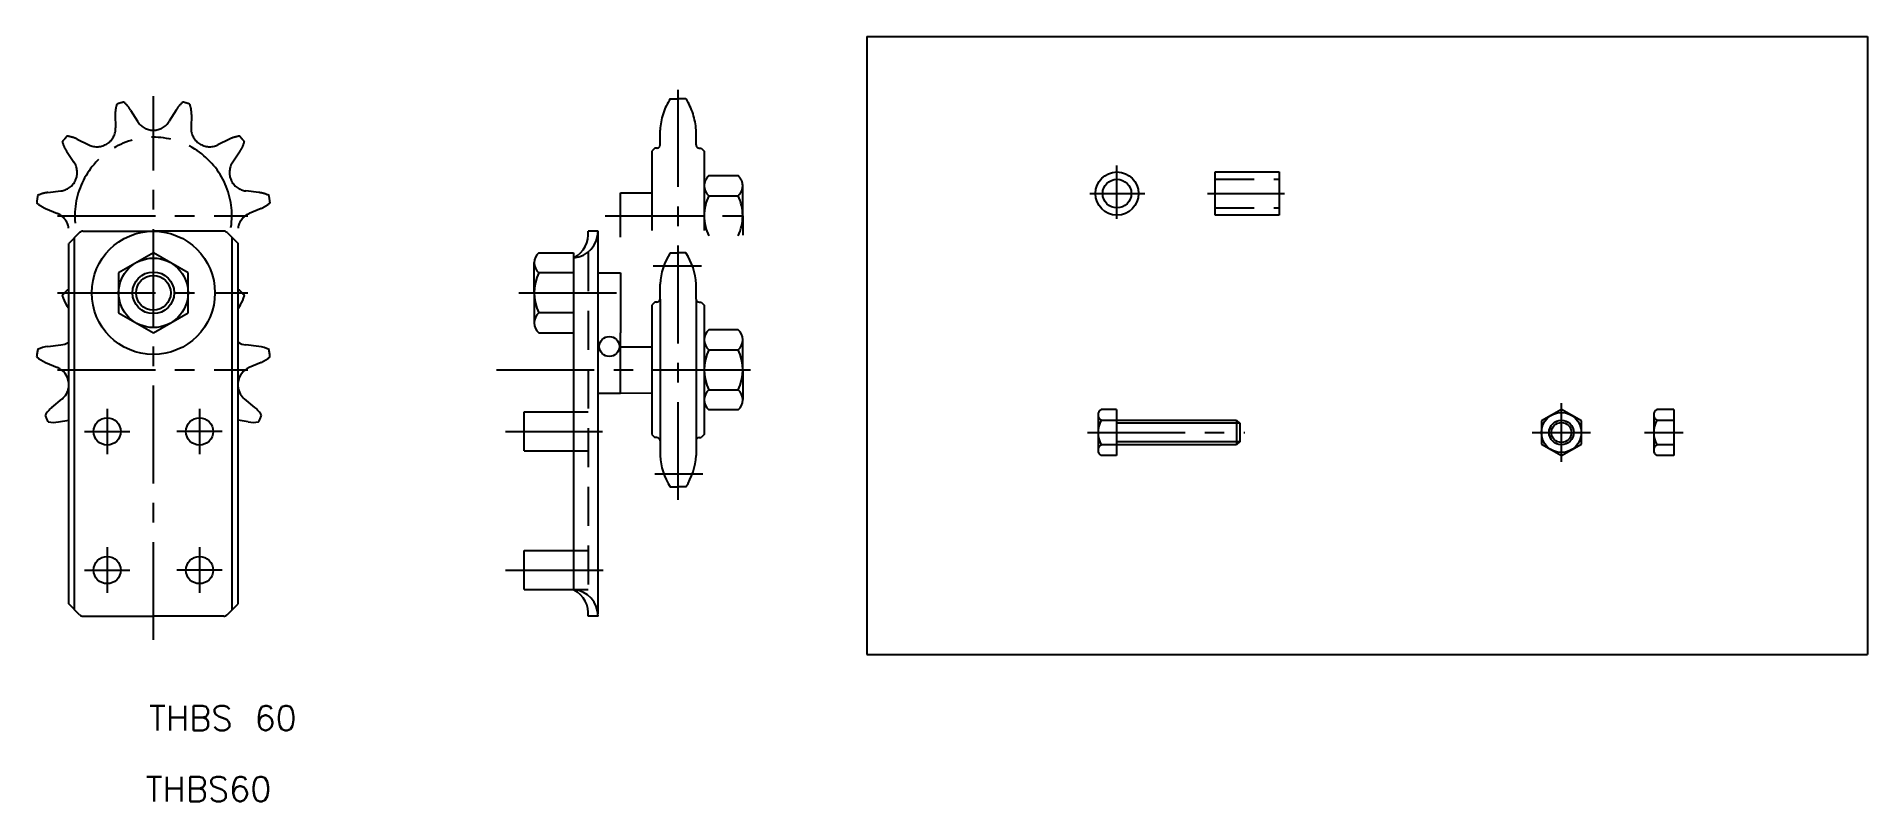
# Model space of a CAD drawing. Extents: x 468 to 1062, y 181 to 429.
import ezdxf
from ezdxf.enums import TextEntityAlignment as Align

# ---------------------------------------------------------------- set-up
doc = ezdxf.new("R2010")
doc.units = 0
for name, pattern in [('CENTER', [50.8, 31.75, -6.35, 6.35, -6.35]), ('DASHED', [19.05, 12.7, -6.35]), ('PHANTOM', [63.5, 31.75, -6.35, 6.35, -6.35, 6.35, -6.35])]:
    doc.linetypes.add(name, pattern=pattern)
doc.layers.get('0').update_dxf_attribs({"linetype": 'CONTINUOUS'})
doc.layers.add('CENTER', color=1, linetype='CENTER')
doc.styles.get("Standard").update_dxf_attribs({"font": 'txt.shx'})

msp = doc.modelspace()

# ---------------------------------------------------------------- linework, layer by layer
at = {"color": 7, "linetype": 'CONTINUOUS'}
for p, q in [((737.22, 429.07), (737.22, 228.52)), ((737.22, 429.07), (1062.22, 429.07)), ((1062.22, 429.07), (1062.22, 228.52)), ((850.36, 385.13), (871.16, 385.13)), ((850.36, 371.13), (850.36, 385.13)), ((871.16, 385.13), (871.16, 371.13)), ((871.16, 371.13), (850.36, 371.13)), ((481.49, 365.46), (477.93, 361.9)), ((479.84, 242.99), (479.84, 363.82)), ((482.55, 365.9), (505.43, 365.9)), ((528.3, 365.9), (505.43, 365.9)), ((529.37, 365.46), (532.93, 361.9)), ((531.01, 242.99), (531.01, 363.82)), ((649.88, 365.9), (646.68, 365.9)), ((649.88, 241.69), (649.88, 365.9)), ((477.93, 244.9), (477.93, 361.9)), ((505.43, 358.91), (494.16, 352.41)), ((516.69, 352.41), (505.43, 358.91)), ((532.93, 244.9), (532.93, 361.9)), ((630.64, 358.91), (641.88, 358.91)), ((641.88, 358.91), (641.88, 249.88)), ((673.33, 358.9), (675.88, 358.9)), ((678.43, 358.9), (675.88, 358.9)), ((494.16, 352.41), (494.16, 339.4)), ((516.69, 339.4), (516.69, 352.41)), ((629.17, 345.9), (629.17, 355.75)), ((641.88, 352.41), (630.64, 352.41)), ((649.88, 352.41), (657.23, 352.41)), ((649.88, 313.38), (649.88, 352.41)), ((657.23, 352.41), (657.23, 332.89)), ((629.17, 345.9), (629.17, 336.05)), ((670.03, 343.9), (670.03, 348.76)), ((681.73, 343.9), (681.73, 348.76)), ((477.25, 341.87), (477.93, 340.87)), ((494.16, 339.4), (505.43, 332.89)), ((505.43, 332.89), (516.69, 339.4)), ((533.6, 341.87), (532.93, 340.87)), ((641.88, 339.4), (630.64, 339.4)), ((668.38, 342.9), (667.38, 341.9)), ((667.38, 341.9), (667.38, 299.9)), ((669.03, 342.9), (668.38, 342.9)), ((670.03, 343.9), (670.03, 297.9)), ((681.73, 343.9), (681.73, 297.9)), ((682.73, 342.9), (683.38, 342.9)), ((683.38, 342.9), (684.38, 341.9)), ((684.38, 341.9), (684.38, 299.9)), ((695.41, 333.91), (685.85, 333.91)), ((471.13, 328.47), (475.37, 328.97)), ((539.72, 328.47), (535.48, 328.97)), ((630.64, 332.89), (641.88, 332.89)), ((657.23, 313.38), (657.23, 332.89)), ((657.23, 328.4), (667.38, 328.4)), ((685.85, 327.41), (695.41, 327.41)), ((696.88, 320.9), (696.88, 330.75)), ((470.38, 323.31), (474.32, 321.63)), ((540.47, 323.31), (536.53, 321.63)), ((696.88, 320.9), (696.88, 311.24)), ((472.48, 308.72), (475.78, 311.44)), ((538.37, 308.72), (535.07, 311.44)), ((649.88, 313.38), (657.23, 313.38)), ((657.23, 313.38), (667.38, 313.4)), ((685.85, 314.4), (695.41, 314.4)), ((696.88, 311.05), (696.88, 311.05)), ((474.65, 303.98), (477.93, 304.54)), ((536.2, 303.98), (532.93, 304.54)), ((695.41, 307.89), (685.85, 307.89)), ((812.32, 306.31), (812.32, 294.81)), ((818.32, 308.06), (813.33, 308.06)), ((813.33, 304.56), (857.32, 304.56)), ((818.32, 308.06), (818.32, 293.06)), ((857.32, 304.56), (858.32, 303.56)), ((857.32, 304.56), (857.32, 296.56)), ((858.32, 303.56), (858.32, 297.56)), ((962.82, 308.06), (956.32, 304.31)), ((956.32, 304.31), (956.32, 296.81)), ((969.31, 304.31), (962.82, 308.06)), ((969.31, 296.81), (969.31, 304.31)), ((992.83, 306.31), (992.83, 294.81)), ((999.33, 308.06), (993.84, 308.06)), ((993.84, 304.56), (999.33, 304.56)), ((999.33, 308.06), (999.33, 293.06)), ((667.38, 299.9), (668.38, 298.9)), ((669.03, 298.9), (668.38, 298.9)), ((670.03, 297.9), (670.03, 293.05)), ((681.73, 297.9), (681.73, 293.05)), ((682.73, 298.9), (683.38, 298.9)), ((684.38, 299.9), (683.38, 298.9)), ((858.32, 297.56), (857.32, 296.56)), ((857.32, 296.56), (813.33, 296.56)), ((818.32, 293.06), (813.33, 293.06)), ((956.32, 296.81), (962.82, 293.06)), ((962.82, 293.06), (969.31, 296.81)), ((999.33, 296.56), (993.84, 296.56)), ((999.33, 293.06), (993.84, 293.06)), ((673.33, 282.9), (675.88, 282.9)), ((678.43, 282.9), (675.88, 282.9)), ((481.49, 241.34), (477.93, 244.9)), ((529.37, 241.34), (532.93, 244.9)), ((482.55, 240.9), (505.43, 240.9)), ((528.3, 240.9), (505.43, 240.9)), ((649.88, 240.9), (646.68, 240.9)), ((646.68, 240.9), (646.68, 240.9)), ((737.22, 228.52), (1062.22, 228.52))]:
    msp.add_line(p, q, dxfattribs=at)
at = {"color": 3, "linetype": 'PHANTOM'}
for p, q in [((498.06, 405.25), (500.27, 401.59)), ((512.79, 405.25), (510.58, 401.59)), ((673.33, 408.9), (675.88, 408.9)), ((678.43, 408.9), (675.88, 408.9)), ((493.06, 403.78), (493.17, 399.5)), ((517.8, 403.78), (517.68, 399.5)), ((670.03, 393.9), (670.03, 398.76)), ((681.73, 393.9), (681.73, 398.76)), ((480.66, 395.81), (484.5, 393.93)), ((530.19, 395.81), (526.35, 393.93)), ((668.38, 392.9), (667.38, 391.9)), ((669.03, 392.9), (668.38, 392.9)), ((682.73, 392.9), (683.38, 392.9)), ((683.38, 392.9), (684.38, 391.9)), ((477.25, 391.87), (479.65, 388.34)), ((533.6, 391.87), (531.2, 388.34)), ((667.38, 391.9), (667.38, 366.09)), ((684.38, 391.9), (684.38, 366.09)), ((695.41, 383.91), (685.85, 383.91)), ((696.88, 370.9), (696.88, 380.75)), ((471.13, 378.47), (475.37, 378.97)), ((539.72, 378.47), (535.48, 378.97)), ((657.23, 363.93), (657.23, 378.4)), ((657.23, 378.4), (667.38, 378.4)), ((685.85, 377.41), (695.41, 377.41)), ((470.38, 373.31), (474.32, 371.63)), ((540.47, 373.31), (536.53, 371.63)), ((696.88, 370.9), (696.88, 364.62)), ((625.88, 294.57), (625.88, 307.23)), ((625.88, 294.57), (625.88, 307.23)), ((625.88, 307.23), (646.68, 307.23)), ((625.88, 294.57), (646.68, 294.57)), ((625.88, 249.57), (625.88, 262.23)), ((625.88, 262.23), (646.68, 262.23)), ((625.88, 249.57), (646.68, 249.57))]:
    msp.add_line(p, q, dxfattribs=at)
at = {"color": 3, "linetype": 'DASHED'}
for p, q in [((850.36, 382.78), (871.16, 382.78)), ((850.36, 373.48), (871.16, 373.48)), ((646.68, 359.15), (646.68, 249.57))]:
    msp.add_line(p, q, dxfattribs=at)
at = {"color": 3, "linetype": 'CONTINUOUS'}
for p, q in [((858.32, 303.56), (818.32, 303.56)), ((858.32, 297.56), (818.32, 297.56))]:
    msp.add_line(p, q, dxfattribs=at)
at = {"color": 7, "linetype": 'CONTINUOUS'}
for centre, radius in [((818.46, 378.13), 7), ((818.46, 378.13), 4.65), ((505.43, 345.9), 20), ((505.43, 345.9), 11.27), ((505.43, 345.9), 6.76), ((505.43, 345.9), 5.63), ((653.55, 328.48), 3.25), ((490.43, 300.9), 4.4), ((520.43, 300.9), 4.4), ((962.82, 300.56), 6.5), ((962.82, 300.56), 4), ((962.82, 300.56), 3.25), ((490.43, 255.9), 4.4), ((520.43, 255.9), 4.4)]:
    msp.add_circle(centre, radius, dxfattribs=at)
at = {"color": 3, "linetype": 'PHANTOM'}
for centre, radius, start, end in [((503.15, 404.04), 10.09, 162.005, 181.508), ((505.43, 370.9), 38.15, 106.364, 108.142), ((505.43, 370.9), 38.15, 104.586, 106.364), ((489.43, 400.01), 10.09, 31.219, 50.722), ((521.42, 400.01), 10.09, 129.278, 148.781), ((505.43, 370.9), 38.15, 73.636, 75.414), ((505.43, 370.9), 38.15, 71.858, 73.636), ((507.71, 404.04), 10.09, 358.492, 17.995), ((690.88, 397.58), 20.88, 147.182, 176.78), ((660.88, 397.58), 20.88, 3.22, 32.818), ((487.15, 399.34), 6.02, 302.727, 1.508), ((505.43, 404.71), 6.02, 211.219, 270), ((505.43, 404.71), 6.02, 270, 328.781), ((523.7, 399.34), 6.02, 178.492, 237.273), ((505.43, 370.9), 38.15, 139.091, 140.869), ((485.59, 397.55), 10.09, 194.733, 214.235), ((505.43, 370.9), 38.15, 137.313, 139.091), ((476.23, 386.74), 10.09, 63.947, 83.449), ((505.43, 370.9), 25.5, 351.53, 185.346), ((487.15, 399.34), 6.02, 243.947, 302.727), ((523.7, 399.34), 6.02, 237.273, 296.053), ((534.62, 386.74), 10.09, 96.551, 116.053), ((505.43, 370.9), 38.15, 40.909, 42.687), ((525.26, 397.55), 10.09, 325.765, 345.267), ((505.43, 370.9), 38.15, 39.131, 40.909), ((669.03, 393.9), 1, 270, 0), ((682.73, 393.9), 1, 180, 270), ((474.67, 384.95), 6.02, 335.455, 34.235), ((536.18, 384.95), 6.02, 145.765, 204.545), ((474.67, 384.95), 6.02, 276.674, 335.455), ((536.18, 384.95), 6.02, 204.545, 263.326), ((688.71, 380.66), 4.33, 131.361, 228.639), ((692.54, 380.66), 4.33, 311.361, 48.639), ((505.43, 370.9), 38.15, 171.818, 173.596), ((474.33, 382.6), 10.09, 227.46, 246.962), ((505.43, 370.9), 38.15, 170.04, 171.818), ((472.3, 368.44), 10.09, 96.674, 116.176), ((538.55, 368.44), 10.09, 63.824, 83.326), ((536.52, 382.6), 10.09, 293.038, 312.54), ((505.43, 370.9), 38.15, 8.182, 9.96), ((505.43, 370.9), 38.15, 6.404, 8.182), ((699.51, 370.9), 15.14, 154.551, 205.449), ((681.74, 370.9), 15.14, 334.551, 25.449), ((471.96, 366.09), 6.02, 8.182, 66.962), ((538.89, 366.09), 6.02, 113.038, 171.818)]:
    msp.add_arc(centre, radius, start, end, dxfattribs=at)
at = {"color": 7, "linetype": 'CONTINUOUS'}
for centre, radius, start, end in [((482.55, 364.4), 1.5, 90, 134.973), ((528.3, 364.4), 1.5, 45, 90), ((641.21, 365.88), 8.67, 275.156, 0.17), ((638.05, 365.01), 8.67, 298.126, 5.882), ((633.5, 355.66), 4.33, 131.361, 228.639), ((642.38, 356.93), 0.5, 118.153, 180), ((690.88, 347.58), 20.88, 147.182, 176.78), ((660.88, 347.58), 20.88, 3.22, 32.818), ((644.31, 345.9), 15.14, 154.551, 205.449), ((505.43, 320.9), 38.15, 139.091, 140.869), ((485.59, 347.55), 10.09, 194.733, 214.235), ((505.43, 320.9), 38.15, 137.313, 139.091), ((476.23, 336.74), 10.09, 80.321, 83.449), ((534.62, 336.74), 10.09, 96.551, 99.679), ((505.43, 320.9), 38.15, 40.909, 42.687), ((525.26, 347.55), 10.09, 325.765, 345.267), ((505.43, 320.9), 38.15, 39.131, 40.909), ((633.5, 336.15), 4.33, 131.361, 228.639), ((669.03, 343.9), 1, 270, 0), ((682.73, 343.9), 1, 180, 270), ((688.71, 330.66), 4.33, 131.361, 228.639), ((692.54, 330.66), 4.33, 311.361, 48.639), ((505.43, 320.9), 38.15, 170.04, 171.818), ((472.3, 318.44), 10.09, 96.674, 116.176), ((474.67, 334.95), 6.02, 276.674, 302.69), ((536.18, 334.95), 6.02, 237.31, 263.326), ((538.55, 318.44), 10.09, 63.824, 83.326), ((505.43, 320.9), 38.15, 8.182, 9.96), ((699.51, 320.9), 15.14, 154.551, 205.449), ((681.74, 320.9), 15.14, 334.551, 25.449), ((505.43, 320.9), 38.15, 171.818, 173.596), ((474.33, 332.6), 10.09, 227.46, 246.962), ((471.96, 316.09), 6.02, 8.182, 66.962), ((538.89, 316.09), 6.02, 113.038, 171.818), ((536.52, 332.6), 10.09, 293.038, 312.54), ((505.43, 320.9), 38.15, 6.404, 8.182), ((538.89, 316.09), 6.02, 187.959, 230.599), ((471.96, 316.09), 6.02, 309.401, 350.502), ((688.71, 311.15), 4.33, 131.361, 228.639), ((692.54, 311.15), 4.33, 311.361, 48.639), ((478.89, 300.92), 10.09, 129.401, 148.904), ((505.43, 320.9), 38.15, 202.768, 204.545), ((505.43, 320.9), 38.15, 204.545, 206.323), ((472.95, 313.93), 10.09, 260.187, 279.69), ((537.9, 313.93), 10.09, 260.31, 279.813), ((531.96, 300.92), 10.09, 31.096, 50.599), ((505.43, 320.9), 38.15, 333.677, 335.455), ((505.43, 320.9), 38.15, 335.455, 337.232), ((814.34, 306.31), 2.02, 120.016, 239.984), ((820.75, 300.56), 8.43, 151.659, 208.341), ((994.85, 306.31), 2.02, 120.016, 239.984), ((1001.26, 300.56), 8.43, 151.659, 208.341), ((669.03, 297.9), 1, 0, 90), ((682.73, 297.9), 1, 90, 180), ((690.88, 294.22), 20.88, 183.22, 212.818), ((660.88, 294.22), 20.88, 327.182, 356.78), ((814.34, 294.81), 2.02, 120.016, 239.984), ((994.85, 294.81), 2.02, 120.016, 239.984), ((642.38, 249.88), 0.5, 180, 241.847), ((641.21, 240.93), 8.67, 359.83, 84.837), ((638.05, 241.79), 8.67, 354.118, 61.874), ((482.55, 242.4), 1.5, 225, 270), ((528.3, 242.4), 1.5, 270, 315.027)]:
    msp.add_arc(centre, radius, start, end, dxfattribs=at)
at = {"layer": 'CENTER', "color": 1, "linetype": 'CENTER'}
for p, q in [((675.88, 278.68), (675.88, 411.82)), ((505.43, 233.24), (505.43, 409.73)), ((818.46, 369.94), (818.46, 387.26)), ((809.69, 378.13), (827.54, 378.13)), ((847.88, 378.13), (872.9, 378.13)), ((474.34, 370.9), (536.11, 370.9)), ((652.23, 370.9), (701.88, 370.9)), ((667.84, 354.71), (683.45, 354.71)), ((474.34, 345.9), (536.11, 345.9)), ((624.17, 345.9), (659.79, 345.9)), ((474.34, 320.9), (536.11, 320.9)), ((616.88, 320.9), (699.67, 320.9)), ((962.82, 291.06), (962.82, 310.06)), ((490.43, 308.3), (490.43, 293.5)), ((520.43, 308.3), (520.43, 293.5)), ((483.03, 300.9), (497.83, 300.9)), ((527.83, 300.9), (513.03, 300.9)), ((619.79, 300.9), (651.35, 300.9)), ((808.84, 300.56), (860.04, 300.56)), ((953.32, 300.56), (972.32, 300.56)), ((989.83, 300.56), (1002.33, 300.56)), ((683.91, 287.09), (668.3, 287.09)), ((490.43, 263.3), (490.43, 248.5)), ((520.43, 263.3), (520.43, 248.5)), ((483.03, 255.9), (497.83, 255.9)), ((527.83, 255.9), (513.03, 255.9)), ((619.79, 255.9), (654.8, 255.9))]:
    msp.add_line(p, q, dxfattribs=at)

# ---------------------------------------------------------------- texts
at = {"color": 7, "linetype": 'CONTINUOUS'}
for s, p in [('THBS 60', (528.02, 201.45)), ('THBS60', (523.35, 178.43))]:
    msp.add_text(s, height=8, dxfattribs=at).set_placement(p, align=Align.BOTTOM_CENTER)

doc.saveas('drawing.dxf')
